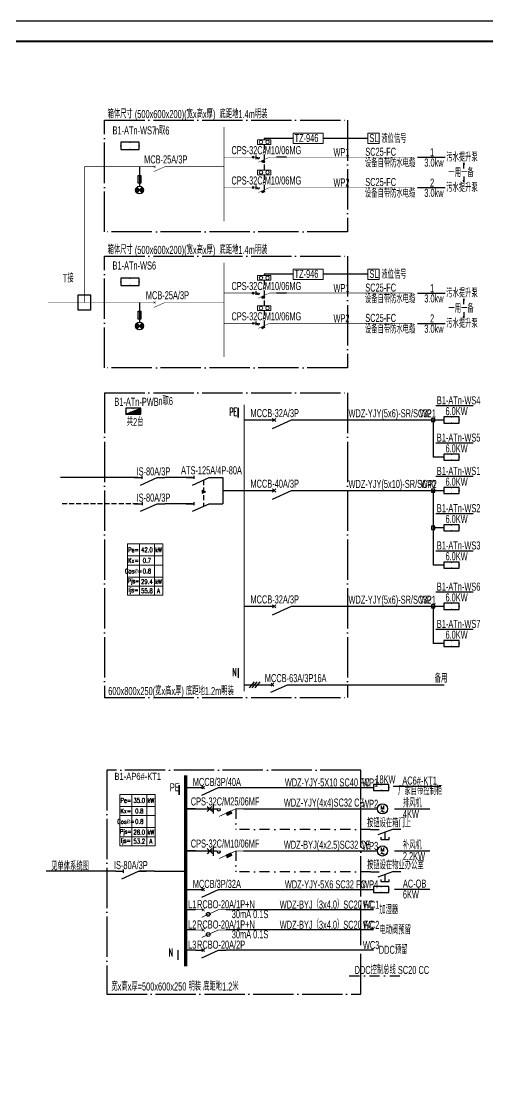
# Model space of a CAD drawing. Extents: x 776418 to 2076422, y -1170708 to 498544.
# Drawn here: x 960002 to 983115, y -482909 to -430506 of the extents above; entities that cross this region are included whole.
import ezdxf
from ezdxf.enums import TextEntityAlignment as Align

# ---------------------------------------------------------------- set-up
doc = ezdxf.new("R2010")
doc.units = 0
doc.header["$LTSCALE"] = 1000
doc.header["$MEASUREMENT"] = 0
for name, pattern in [('CONTINOUS', [0]), ('DASH', [0.35, 0.25, -0.1]), ('DASHDOT', [1, 0.5, -0.25, 0, -0.25]), ('DASHDOT2', [0.5, 0.25, -0.125, 0, -0.125]), ('DOTE', [2.42, 2, -0.2, 0.02, -0.2]), ('HIDDEN', [0.375, 0.25, -0.125])]:
    doc.linetypes.add(name, pattern=pattern)
doc.layers.get('0').update_dxf_attribs({"linetype": 'CONTINUOUS'})
doc.layers.get('Defpoints').update_dxf_attribs({"linetype": 'CONTINUOUS'})
for name, color, linetype in [('D-TEXT', 7, 'CONTINUOUS'), ('DQ', 255, 'CONTINOUS'), ('EL-SYSTEM', 1, 'CONTINUOUS'), ('ELEMENT', 3, 'CONTINUOUS'), ('EQUIP-动力', 3, 'CONTINUOUS'), ('EQUIP-箱柜', 3, 'CONTINUOUS'), ('SIG_TEXT', 7, 'CONTINUOUS'), ('TEL_TEXT', 3, 'CONTINUOUS'), ('TEL_TITLE', 7, 'CONTINUOUS'), ('WIRE', 4, 'CONTINUOUS'), ('WIRE-动力', 2, 'CONTINUOUS'), ('WIRE-照明', 1, 'CONTINUOUS'), ('WIRE-系统', 4, 'CONTINUOUS')]:
    doc.layers.add(name, color=color, linetype=linetype)
doc.layers.add('层1', color=7, linetype='CONTINUOUS', lineweight=0)
doc.styles.add('_COMPLEX', font='ROS', dxfattribs={"width": 0.6, "bigfont": 'JD'})
doc.styles.add('_HZTXT', font='txt.shx', dxfattribs={"width": 0.8, "bigfont": 'HZTXT.shx'})
doc.styles.add('_JD', font='ros.shx', dxfattribs={"width": 0.8, "bigfont": 'JD.shx'})
doc.styles.add('_TCH_LABEL', font='COMPLEX', dxfattribs={"bigfont": 'GBCBIG'})
doc.styles.add('_TEL_DIM', font='SIMPLEX', dxfattribs={"width": 0.7, "height": 3.5, "bigfont": 'HZTXT'})
doc.styles.add('DIM_FONT', font='SIMPLEX', dxfattribs={"width": 0.7, "bigfont": 'GBCBIG'})
doc.styles.get("Standard").update_dxf_attribs({"font": 'gbenor.shx', "bigfont": 'gbcbig.shx'})

# ---------------------------------------------------------------- blocks, each defined once
blk = doc.blocks.new('$element$00000525')
at = {"const_width": 0.0233}
for points in [[(0, 0), (0, -0.25)], [(-0.25, -0.2), (0, -0.75), (0, -1)], [(-0.047, -0.203), (0.047, -0.297)], [(0.047, -0.203), (-0.047, -0.297)]]:
    blk.add_lwpolyline(points, dxfattribs=at)
blk.add_circle((-0.151, -0.417), 0.0615)
at = {"flags": 9}
blk.add_attdef('S', (0, 0), '', height=0.00000667, dxfattribs=at)
blk = doc.blocks.new('M_M7')
for p, q in [((-0.25, -0.2), (0, -0.75)), ((-0.047, -0.297), (0.047, -0.203)), ((-0.047, -0.203), (0.047, -0.297))]:
    blk.add_line(p, q)
for points in [[(0, 0), (0, -0.25)], [(0, -0.75), (0, -1)]]:
    blk.add_lwpolyline(points)
at = {"width": 0.8, "flags": 9}
blk.add_attdef('S', (0.25, -0.5), '', height=0.2, dxfattribs=at)
blk = doc.blocks.new('$equip$00001413')
for p, q in [((0.75, 0.6), (-0.75, 0.6)), ((-0.75, 0.6), (-0.75, 0)), ((-0.75, 0), (0.75, 0)), ((0.75, 0), (0.75, 0.6))]:
    blk.add_line(p, q)
for p in [(-0.75, 0.3), (0, 0.6), (0, 0), (0.75, 0.3)]:
    blk.add_point(p)
at = {"style": '_TCH_LABEL', "flags": 9}
blk.add_attdef('A', (0, 0), '', height=0.00002, dxfattribs=at)
blk = doc.blocks.new('M_M8')
for p, q in [((-0.25, -0.2), (0, -0.75)), ((0.05, -0.25), (-0.05, -0.25))]:
    blk.add_line(p, q)
for points in [[(0, 0), (0, -0.25)], [(0, -0.75), (0, -1)]]:
    blk.add_lwpolyline(points)
at = {"style": 'DIM_FONT', "width": 0.8, "flags": 9}
blk.add_attdef('S', (0.25, -0.5), '', height=0.2, dxfattribs=at)
blk = doc.blocks.new('$element$00000577')
at = {"const_width": 0.0233}
for points in [[(0, 0), (0, -0.25)], [(-0.25, -0.2), (0, -0.75), (0, -1)]]:
    blk.add_lwpolyline(points, dxfattribs=at)
blk.add_arc((-0.008, -0.192), 0.0589, 81.8699, 278.1301)
at = {"flags": 9}
blk.add_attdef('S', (0, 0), '', height=0.00000667, dxfattribs=at)
blk = doc.blocks.new('$element$00000544')
for points in [[(-0.25, -0.333), (-0.324, -0.333), (-0.324, -0.617), (-0.25, -0.617)], [(0, -1), (0, -0.721), (-0.176, -0.235)], [(0, 0), (0, -0.283)], [(-0.324, -0.478), (-0.087, -0.478)]]:
    blk.add_lwpolyline(points)
at = {"flags": 9}
blk.add_attdef('S', (0, 0), '', height=0.00000667, dxfattribs=at)
blk = doc.blocks.new('$equip$00001811')
blk.add_circle((0, 0), 0.5)
for centre, radius, start, end in [((-0.07, -0.27), 0.0768, 17.2272, 184.2164), ((0.07, -0.23), 0.0769, 197.2591, 5.1179)]:
    blk.add_arc(centre, radius, start, end)
at = {"color": 7, "style": '_TEL_DIM'}
blk.add_attdef('$TEXT$', text='', height=0.4, dxfattribs=at).set_placement((0, 0.14), align=Align.MIDDLE_CENTER)
at = {"color": 7, "style": '_TEL_DIM', "flags": 1}
blk.add_attdef('A', text='', height=0.00002, dxfattribs=at).set_placement((0, 0), align=Align.MIDDLE_CENTER)
blk = doc.blocks.new('*T177')
at = {"layer": 'Defpoints', "color": 8, "linetype": 'ByBlock', "lineweight": 0, "transparency": 16777216}
for p, q in [((0, 0), (1749, 0)), ((0, 0), (0, -2550)), ((593, 0), (593, -2550)), ((1332, 0), (1332, -2550)), ((1749, 0), (1749, -2550)), ((0, -600), (1749, -600)), ((0, -1050), (1749, -1050)), ((0, -1650), (1749, -1650)), ((0, -2100), (1749, -2100)), ((0, -2550), (1749, -2550))]:
    blk.add_line(p, q, dxfattribs=at)
at = {"color": 0, "transparency": 16777216, "attachment_point": 5, "style": '_TEL_DIM'}
for s, insert, char_height, width in [('Pe=', (297, -300), 225, 593.32), ('35.0', (962, -300), 225, 738.01), ('kW', (1540, -300), 225, 417.31), ('Kx=', (297, -825), 225, 593.32), ('0.8', (962, -825), 225, 738.01), ('Cos{\\fISOCPEUR|b0|i0|c0|p34;%%C}=', (297, -1350), 225, 593.32), ('0.8', (962, -1350), 225, 738.01), ('Pjs=', (297, -1875), 210, 593.32), ('28.0', (962, -1875), 225, 738.01), ('kW', (1540, -1875), 225, 417.31), ('Ijs=', (297, -2325), 225, 593.32), ('53.2', (962, -2325), 225, 738.01), ('A', (1540, -2325), 225, 417.31)]:
    blk.add_mtext(s, dxfattribs=dict(at, insert=insert, char_height=char_height, width=width))
blk = doc.blocks.new('$element$00000596')
at = {"const_width": 0.0233}
for points in [[(0, 0), (0, -0.25)], [(-0.25, -0.2), (0, -0.75), (0, -1)]]:
    blk.add_lwpolyline(points, dxfattribs=at)
blk.add_arc((-0.008, -0.192), 0.0589, 81.8699, 278.1301)
at = {"flags": 9}
blk.add_attdef('S', (0, 0), '', height=0.00000667, dxfattribs=at)
blk = doc.blocks.new('KBO')
at = {"lineweight": 30}
for p, q in [((-1003, -47), (-1097, 47)), ((-1097, -47), (-1003, 47))]:
    blk.add_line(p, q, dxfattribs=at)
at = {"color": 2, "lineweight": 25}
blk.add_line((-921, 91), (-921, -91), dxfattribs=at)
at = {"color": 2}
for p, q in [((-644, -187), (-514, -129)), ((-641, -193), (-511, -135)), ((-638, -199), (-509, -141)), ((-636, -205), (-506, -147)), ((-633, -211), (-503, -153)), ((-630, -217), (-501, -159)), ((-628, -222), (-498, -165)), ((-625, -228), (-495, -171)), ((-623, -234), (-493, -177)), ((-620, -240), (-490, -182)), ((-617, -246), (-487, -188)), ((-615, -252), (-485, -194)), ((-612, -258), (-482, -200)), ((-609, -264), (-480, -206))]:
    blk.add_line(p, q, dxfattribs=at)
blk.add_lwpolyline([(-645, -183), (-515, -125), (-478, -210), (-608, -268)], close=True)
at = {"layer": 'ELEMENT', "xscale": 999.9899999999907, "yscale": 999.9899999999907, "zscale": 999.9899999999907, "rotation": 90}
blk.add_blockref('$element$00000596', (-1000, 0), dxfattribs=at)
blk = doc.blocks.new('$element$00000497')
at = {"const_width": 0.0233}
for points in [[(0, 0), (0, -0.25)], [(0, -1), (0, -0.75), (-0.25, -0.2)], [(-0.047, -0.297), (0.047, -0.203)], [(-0.047, -0.203), (0.047, -0.297)]]:
    blk.add_lwpolyline(points, dxfattribs=at)
at = {"flags": 9}
blk.add_attdef('S', (0, 0), '', height=0.00000667, dxfattribs=at)
blk = doc.blocks.new('*X10')
at = {"color": 0}
for p, q in [((-247, 0), (-246, 2)), ((-212, 0), (-187, 25)), ((-177, 0), (-128, 49)), ((-141, 0), (-69, 72)), ((-106, 0), (-10, 96)), ((-71, 0), (49, 120)), ((-35, 0), (108, 143)), ((0, 0), (167, 167)), ((35, 0), (226, 190)), ((71, 0), (250, 179)), ((106, 0), (250, 144)), ((141, 0), (250, 109)), ((177, 0), (250, 73)), ((212, 0), (250, 38)), ((247, 0), (250, 3))]:
    blk.add_line(p, q, dxfattribs=at)
blk = doc.blocks.new('$equip$00001425')
for p, q in [((-0.75, 0), (0.75, 0.6)), ((0.75, 0.6), (-0.75, 0.6)), ((-0.75, 0.6), (-0.75, 0)), ((-0.75, 0), (0.75, 0)), ((0.75, 0), (0.75, 0.6))]:
    blk.add_line(p, q)
for p in [(-0.75, 0.3), (0, 0.6), (0, 0), (0.75, 0.3)]:
    blk.add_point(p)
blk.add_solid([(-0.75, 0), (0.75, 0), (0.75, 0.6)])
at = {"xscale": 0.00300000000061118, "yscale": 0.00300000000061118, "zscale": 0.00300000000061118}
blk.add_blockref('*X10', (0, 0), dxfattribs=at)
at = {"style": '_TCH_LABEL', "flags": 9}
blk.add_attdef('A', (0, 0), '', height=0.00002, dxfattribs=at)
blk = doc.blocks.new('*T183')
at = {"layer": 'Defpoints', "color": 8, "linetype": 'ByBlock', "lineweight": 0, "transparency": 16777216}
for p, q in [((0, 0), (1749, 0)), ((0, 0), (0, -2550)), ((593, 0), (593, -2550)), ((1332, 0), (1332, -2550)), ((1749, 0), (1749, -2550)), ((0, -600), (1749, -600)), ((0, -1050), (1749, -1050)), ((0, -1650), (1749, -1650)), ((0, -2100), (1749, -2100)), ((0, -2550), (1749, -2550))]:
    blk.add_line(p, q, dxfattribs=at)
at = {"color": 0, "transparency": 16777216, "attachment_point": 5, "style": '_TEL_DIM'}
for s, insert, char_height, width in [('Pe=', (297, -300), 225, 593.32), ('42.0', (962, -300), 225, 738.01), ('kW', (1540, -300), 225, 417.31), ('Kx=', (297, -825), 225, 593.32), ('0.7', (962, -825), 225, 738.01), ('Cos{\\fISOCPEUR|b0|i0|c0|p34;%%C}=', (297, -1350), 225, 593.32), ('0.8', (962, -1350), 225, 738.01), ('Pjs=', (297, -1875), 210, 593.32), ('29.4', (962, -1875), 225, 738.01), ('kW', (1540, -1875), 225, 417.31), ('Ijs=', (297, -2325), 225, 593.32), ('55.8', (962, -2325), 225, 738.01), ('A', (1540, -2325), 225, 417.31)]:
    blk.add_mtext(s, dxfattribs=dict(at, insert=insert, char_height=char_height, width=width))

msp = doc.modelspace()

# ---------------------------------------------------------------- hatches: boundary and pattern name
h = msp.add_hatch()
h.set_pattern_fill('ANSI31', color=256, scale=10, style=0)
h.set_pattern_definition([(45, (769421.9901, -500322.5487), (-0.707106781, 0.707106781), [])])
h.paths.add_polyline_path([(970439, -469743), (970393, -469640), (970165, -469743), (970212, -469846)])
h = msp.add_hatch()
h.set_pattern_fill('ANSI31', color=256, scale=10, style=0)
h.set_pattern_definition([(45, (769421.9901, -502410.1831), (-0.707106781, 0.707106781), [])])
h.paths.add_polyline_path([(970439, -471830), (970393, -471727), (970165, -471830), (970212, -471934)])

# ---------------------------------------------------------------- linework, layer by layer
at = {"linetype": 'DOTE'}
for p, q in [((964132, -435418), (976162, -435418)), ((964132, -440945), (964132, -435418)), ((976162, -435418), (976162, -440945)), ((976162, -440945), (964132, -440945)), ((964132, -442149), (976162, -442149)), ((964132, -447676), (964132, -442149)), ((976162, -442149), (976162, -447676)), ((976162, -447676), (964132, -447676)), ((964132, -448924), (964130, -464010)), ((964132, -448924), (976161, -448924)), ((976161, -448923), (976160, -464010)), ((964130, -464010), (976161, -464010)), ((976817, -467611), (964238, -467611)), ((964238, -467611), (964238, -478712)), ((976817, -478712), (976817, -467611)), ((964238, -478712), (976817, -478712))]:
    msp.add_line(p, q, dxfattribs=at)
at = {"color": 1, "lineweight": 25}
for p, q in [((973148, -437247), (972644, -437247)), ((973148, -443977), (972644, -443977))]:
    msp.add_line(p, q, dxfattribs=at)
at = {"ltscale": 0.001}
for p, q in [((980539, -449555), (982385, -449555)), ((980539, -451401), (982385, -451401)), ((980538, -453053), (982385, -453053)), ((980538, -454899), (982385, -454899)), ((980538, -456746), (982385, -456746)), ((980538, -458786), (982385, -458786)), ((980538, -460632), (982385, -460632))]:
    msp.add_line(p, q, dxfattribs=at)
for p, q in [((969448, -469413), (969206, -469670)), ((969206, -469416), (969471, -469650)), ((969448, -471500, 0), (969206, -471758, 0)), ((969206, -471504, 0), (969471, -471737, 0))]:
    msp.add_line(p, q)
at = {"linetype": 'DASHDOT'}
for p, q in [((970631, -469520), (970631, -470563, 0)), ((977309, -470563), (970631, -470563, 0)), ((970631, -471608, 0), (970631, -472651, 0)), ((977309, -472651, 0), (970631, -472651, 0))]:
    msp.add_line(p, q, dxfattribs=at)
at = {"lineweight": 0}
for points in [[(977176, -436062), (977727, -436062), (977727, -436569), (977176, -436569)], [(977176, -442793), (977727, -442793), (977727, -443299), (977176, -443299)]]:
    msp.add_lwpolyline(points, close=True, dxfattribs=at)
at = {"linetype": 'Continuous', "const_width": 72.9}
for points in [[(970752, -449661), (970752, -450158)], [(970752, -449661), (970752, -450158)], [(970757, -462547), (970757, -463044)], [(970757, -462547), (970757, -463044)], [(967828, -468349), (967828, -468846)], [(967770, -476530), (967770, -477027)]]:
    msp.add_lwpolyline(points, dxfattribs=at)
msp.add_lwpolyline([(970212, -469846), (970439, -469743), (970393, -469640), (970165, -469743)], close=True)
at = {"elevation": 0}
msp.add_lwpolyline([(970212, -471934), (970439, -471830), (970393, -471727), (970165, -471830)], close=True, dxfattribs=at)
at = {"layer": 'D-TEXT'}
for p, q in [((979623, -437248), (981002, -437248)), ((981932, -437799), (981932, -437532)), ((981932, -438462), (981916, -438390)), ((981932, -438195), (981932, -438462)), ((981934, -438462), (981949, -438390)), ((979623, -438748), (981002, -438748)), ((979623, -443978), (981002, -443978)), ((981932, -444529), (981932, -444262)), ((981932, -445193), (981916, -445121)), ((981932, -444926), (981932, -445193)), ((981934, -445193), (981949, -445120)), ((979623, -445478), (981002, -445478)), ((978497, -469531), (980244, -469531)), ((978497, -471619, 0), (980244, -471619, 0)), ((978497, -473517), (980244, -473517))]:
    msp.add_line(p, q, dxfattribs=at)
msp.add_lwpolyline([(961756, -443554, 0, 0, 0), (962693, -443554, 0, 0, 0), (962998, -444177, 80, 0, 0), (963129, -444446, 0, 0, 0)], format="xyseb", dxfattribs=at)
at = {"layer": 'EL-SYSTEM'}
msp.add_lwpolyline([(962820, -444066), (963439, -444066), (963439, -444827), (962820, -444827)], close=True, dxfattribs=at)
at = {"layer": 'SIG_TEXT'}
msp.add_line((978428, -468413, 0), (980791, -468413, 0), dxfattribs=at)
at = {"layer": 'TEL_TITLE'}
msp.add_lwpolyline([(908431, -489906), (1013531, -489906), (1013531, -430506), (908431, -430506)], close=True, dxfattribs=at)
at = {"layer": 'TEL_TITLE', "const_width": 100}
msp.add_lwpolyline([(910931, -488906), (1012531, -488906), (1012531, -431506), (910931, -431506)], close=True, dxfattribs=at)
at = {"layer": 'WIRE', "color": 7, "linetype": 'DASHDOT'}
msp.add_lwpolyline([(976254, -477801), (979182, -477801)], dxfattribs=at)
at = {"layer": 'WIRE-动力'}
for p, q in [((971541, -463234), (971293, -463528)), ((971681, -463234), (971433, -463528)), ((971821, -463234), (971573, -463528))]:
    msp.add_line(p, q, dxfattribs=at)
at = {"layer": 'WIRE-照明', "linetype": 'Continuous'}
for p, q in [((971048, -450266), (972108, -450266)), ((980491, -450188), (980331, -450188)), ((980331, -450188), (980331, -450348)), ((980331, -450348), (980491, -450348)), ((980410, -450266), (980410, -452112)), ((980491, -450348), (980491, -450188)), ((980941, -452112), (980410, -452112)), ((969983, -453764), (971048, -453764)), ((971048, -453764), (972108, -453764)), ((980491, -453686), (980331, -453686)), ((980331, -453686), (980331, -453846)), ((980409, -453764), (980409, -457457)), ((980491, -453846), (980491, -453686)), ((980331, -453846), (980491, -453846)), ((980491, -455532), (980331, -455532)), ((980331, -455532), (980331, -455692)), ((980331, -455692), (980491, -455692)), ((980941, -455610), (980409, -455610)), ((980491, -455692), (980491, -455532)), ((980941, -457457), (980409, -457457)), ((971048, -459497), (972108, -459497)), ((980490, -459419), (980330, -459419)), ((980330, -459419), (980330, -459579)), ((980409, -459497), (980409, -461343)), ((980490, -459579), (980490, -459419)), ((980330, -459579), (980490, -459579)), ((980941, -461343), (980409, -461343)), ((969507, -469306), (969507, -469765)), ((968144, -469531), (969675, -469531)), ((968144, -469531), (969675, -469531)), ((968144, -471619, 0), (969675, -471619, 0)), ((968144, -471619, 0), (969675, -471619, 0)), ((969507, -471394, 0), (969507, -471853, 0)), ((964685, -472619, 0), (961235, -472619, 0)), ((966614, -472619, 0), (965855, -472619, 0))]:
    msp.add_line(p, q, dxfattribs=at)
at = {"layer": 'WIRE-照明'}
for p, q in [((973439, -450266), (980941, -450266)), ((965782, -453114), (961949, -453114)), ((968478, -453114), (967111, -453114)), ((969687, -453114), (969983, -453114)), ((969983, -453114), (969983, -454413)), ((968968, -453750), (968968, -453897)), ((968968, -453750), (969127, -453823)), ((973439, -453764), (980941, -453764)), ((968968, -453897), (969127, -453823)), ((968483, -454413), (967115, -454413)), ((969681, -454413), (969983, -454413)), ((973439, -459497), (980941, -459497)), ((971043, -463381), (972447, -463381)), ((973385, -463381), (980950, -463381)), ((968144, -468475), (968987, -468475)), ((970112, -468475), (977454, -468475)), ((968644, -469531, 0), (968144, -469531)), ((971006, -469531), (977649, -469531)), ((968644, -471619, 0), (968144, -471619, 0)), ((971006, -471619, 0), (977649, -471619, 0)), ((971006, -471619, 0), (977649, -471619, 0)), ((966614, -472619, 0), (968144, -472619, 0)), ((968144, -473525), (968987, -473525)), ((970112, -473525), (977454, -473525)), ((968644, -474531, 0), (968144, -474531)), ((977454, -474531), (970144, -474531)), ((968644, -475531, 0), (968144, -475531)), ((977454, -475531), (970144, -475531)), ((968644, -476531, 0), (968144, -476531)), ((977454, -476531), (970144, -476531))]:
    msp.add_line(p, q, dxfattribs=at)
at = {"layer": 'WIRE-照明', "linetype": 'HIDDEN'}
msp.add_line((969029, -453242), (969029, -454541), dxfattribs=at)
at = {"layer": 'WIRE-照明', "linetype": 'DASH'}
msp.add_line((965782, -454413), (961949, -454413), dxfattribs=at)
at = {"layer": 'WIRE-照明'}
for points, const_width in [([(970053, -435745), (970053, -440417)], 36), ([(970053, -442475), (970053, -447148)], 36), ([(971048, -449506), (971048, -463717)], 36), ([(968144, -467863), (968144, -477335)], 160)]:
    msp.add_lwpolyline(points, dxfattribs=dict(at, const_width=const_width))
at = {"layer": 'WIRE-系统', "const_width": 23.3}
for points in [[(970053, -437247), (971553, -437247)], [(972553, -437247), (976162, -437247)], [(976162, -437247), (979358, -437247)], [(963129, -437716), (966364, -437716)], [(963129, -444446), (963129, -437716)], [(963129, -437716), (966364, -437716)], [(967364, -437716), (970053, -437716)], [(970053, -438747), (971553, -438747)], [(972553, -438747), (976162, -438747)], [(976162, -438747), (979358, -438747)], [(970053, -443977), (971553, -443977)], [(972553, -443977), (976162, -443977)], [(976162, -443977), (979358, -443977)], [(961332, -444446), (966364, -444446)], [(967364, -444446), (970053, -444446)], [(970053, -445477), (971553, -445477)], [(972553, -445477), (976162, -445477)], [(976162, -445477), (979358, -445477)]]:
    msp.add_lwpolyline(points, dxfattribs=at)
at = {"layer": '层1', "color": 4, "linetype": 'DASHDOT2', "lineweight": -3, "ltscale": 500}
for p, q in [((973469, -436314), (972038, -436314)), ((977176, -436316), (974960, -436315)), ((973469, -443045), (972038, -443044)), ((977176, -443046), (974960, -443045))]:
    msp.add_line(p, q, dxfattribs=at)
at = {"layer": '层1', "color": 4, "linetype": 'DASHDOT2', "lineweight": -3}
for p, q in [((972038, -436314), (972038, -436382)), ((972038, -436613), (972037, -437882)), ((972038, -438113), (972037, -438873)), ((972038, -443044), (972038, -443113)), ((972038, -443344), (972037, -444613)), ((972038, -444844), (972037, -445603))]:
    msp.add_line(p, q, dxfattribs=at)
at = {"layer": '层1', "color": 4, "lineweight": -3}
for p, q in [((981932, -437532), (981916, -437604)), ((981934, -437532), (981949, -437604)), ((981932, -444262), (981916, -444334)), ((981934, -444262), (981949, -444334))]:
    msp.add_line(p, q, dxfattribs=at)
at = {"layer": '层1', "color": 4, "linetype": 'Continuous', "lineweight": 30}
for p, q in [((965863, -437722), (965863, -438684)), ((965863, -444452), (965863, -445415))]:
    msp.add_line(p, q, dxfattribs=at)
at = {"layer": '层1', "color": 7, "linetype": 'Continuous', "lineweight": -3}
for p, q in [((965714, -438755), (965714, -438997)), ((965734, -438734), (965734, -439019)), ((965754, -438756), (965754, -438996)), ((965774, -438778), (965774, -438974)), ((965794, -438800), (965794, -438952)), ((965814, -438822), (965814, -438930)), ((965834, -438844), (965834, -438908)), ((965854, -438866), (965854, -438886)), ((965872, -438866), (965872, -438886)), ((965892, -438844), (965892, -438908)), ((965912, -438822), (965912, -438930)), ((965932, -438800), (965932, -438952)), ((965952, -438778), (965952, -438974)), ((965972, -438756), (965972, -438996)), ((965992, -438734), (965992, -439019)), ((966012, -438755), (966012, -438997)), ((966032, -438785), (966032, -438967)), ((966052, -438843), (966052, -438910)), ((965714, -445486), (965714, -445728)), ((965734, -445464), (965734, -445749)), ((965754, -445486), (965754, -445727)), ((965774, -445508), (965774, -445705)), ((965794, -445531), (965794, -445683)), ((965814, -445553), (965814, -445661)), ((965834, -445575), (965834, -445639)), ((965854, -445597), (965854, -445617)), ((965872, -445597), (965872, -445617)), ((965892, -445575), (965892, -445639)), ((965912, -445553), (965912, -445661)), ((965932, -445531), (965932, -445683)), ((965952, -445508), (965952, -445705)), ((965972, -445486), (965972, -445727)), ((965992, -445464), (965992, -445749)), ((966012, -445486), (966012, -445728)), ((966032, -445516), (966032, -445698)), ((966052, -445573), (966052, -445640))]:
    msp.add_line(p, q, dxfattribs=at)
at = {"layer": '层1', "color": 4, "linetype": 'Continuous', "lineweight": -3}
for p, q in [((965992, -439019), (965734, -438734)), ((965734, -439019), (965992, -438734)), ((965992, -445749), (965734, -445464)), ((965734, -445749), (965992, -445464))]:
    msp.add_line(p, q, dxfattribs=at)
at = {"layer": '层1', "color": 2, "linetype": 'Continuous', "lineweight": 15}
for points in [[(971713, -436613), (972363, -436613), (972363, -436382), (971713, -436382)], [(971713, -438113), (972363, -438113), (972363, -437882), (971713, -437882)], [(971713, -443344), (972363, -443344), (972363, -443113), (971713, -443113)], [(971713, -444844), (972363, -444844), (972363, -444613), (971713, -444613)]]:
    msp.add_lwpolyline(points, close=True, dxfattribs=at)
at = {"layer": '层1', "color": 6, "lineweight": 15}
for points in [[(973469, -436061), (974960, -436061), (974960, -436568), (973469, -436568)], [(973469, -442792), (974960, -442792), (974960, -443298), (973469, -443298)]]:
    msp.add_lwpolyline(points, close=True, dxfattribs=at)
at = {"layer": '层1', "color": 4, "linetype": 'Continuous', "lineweight": -3}
for points in [[(965797, -438151), (965927, -438151), (965927, -438535), (965797, -438535)], [(965797, -444881), (965927, -444881), (965927, -445266), (965797, -445266)]]:
    msp.add_lwpolyline(points, close=True, dxfattribs=at)
at = {"layer": '层1', "color": 2, "linetype": 'Continuous', "lineweight": 15}
for centre in [(971877, -436499), (972200, -436497), (971877, -437999), (972200, -437997), (971877, -443229), (972200, -443227), (971877, -444729), (972200, -444727)]:
    msp.add_circle(centre, 87.9, dxfattribs=at)
at = {"layer": '层1', "color": 4, "linetype": 'Continuous', "lineweight": -3}
for centre in [(965863, -438876), (965863, -445607)]:
    msp.add_circle(centre, 192, dxfattribs=at)

# ---------------------------------------------------------------- block references
for name, p in [('*T183', (965267, -456402)), ('*T177', (964887, -468813))]:
    msp.add_blockref(name, p)
at = {"layer": 'DQ', "xscale": 1500, "yscale": 1500, "zscale": 1500, "rotation": 90}
for name, p in [('M_M8', (965611, -453114)), ('M_M8', (968187, -453114)), ('M_M8', (965618, -454413)), ('M_M8', (968181, -454413)), ('M_M7', (972072, -463381)), ('M_M8', (964685, -472619, 0))]:
    msp.add_blockref(name, p, dxfattribs=at)
at = {"layer": 'ELEMENT', "rotation": 90}
for name, p, xscale, yscale, zscale in [('$element$00000497', (966364, -437716), 1000, 1000, 1000), ('$element$00000497', (966364, -444446), 1000, 1000, 1000), ('M_M7', (972108, -450266), 1714.285714285681, 1714.285714285681, 1714.285714285681), ('M_M7', (972108, -453764), 1714.285714285681, 1714.285714285681, 1714.285714285681), ('M_M7', (972108, -459497), 1714.285714285681, 1714.285714285681, 1714.285714285681), ('M_M7', (968644, -468475, 0), 1500, 1500, 1500), ('$element$00000577', (969506, -469531), 1500, 1500, 1500), ('$element$00000577', (969506, -471619, 0), 1500, 1500, 1500), ('M_M7', (968644, -473525, 0), 1500, 1500, 1500), ('M_M7', (968644, -476531, 0), 1500, 1500, 1500)]:
    msp.add_blockref(name, p, dxfattribs=dict(at, xscale=xscale, yscale=yscale, zscale=zscale))
at = {"layer": 'EQUIP-动力', "xscale": 500, "yscale": 500, "zscale": 500}
for p in [(977899, -469531), (977899, -471619, 0)]:
    msp.add_blockref('$equip$00001811', p, dxfattribs=at).add_auto_attribs({'$TEXT$': 'M'})
at = {"layer": 'EQUIP-箱柜', "color": 1, "ltscale": 0.001, "xscale": 600, "yscale": 600, "zscale": 600}
for p in [(965394, -436867), (965394, -443598)]:
    msp.add_blockref('$equip$00001413', p, dxfattribs=at)
at = {"layer": 'EQUIP-箱柜', "xscale": 500, "yscale": 500, "zscale": 500}
for name, p in [('$equip$00001425', (965557, -449972)), ('$equip$00001413', (977829, -468627)), ('$equip$00001413', (977829, -473677))]:
    msp.add_blockref(name, p, dxfattribs=at)
at = {"layer": 'EQUIP-箱柜', "ltscale": 0.001, "xscale": 500, "yscale": 500, "zscale": 500}
for p in [(981316, -450416), (981316, -452262), (981316, -453914), (981316, -455760), (981316, -457607), (981316, -459647), (981316, -461493)]:
    msp.add_blockref('$equip$00001413', p, dxfattribs=at)
at = {"layer": 'TEL_TEXT', "ltscale": 2, "xscale": 1500, "yscale": 1500, "zscale": 1500, "rotation": 90}
for p in [(968644, -474531, 0), (968644, -475531, 0)]:
    msp.add_blockref('$element$00000525', p, dxfattribs=at)
at = {"layer": 'WIRE-系统', "xscale": 1500, "yscale": 1500, "zscale": 1500, "rotation": 90}
for p in [(977309, -470563), (977309, -472651, 0)]:
    msp.add_blockref('$element$00000544', p, dxfattribs=at)
at = {"layer": '层1', "color": 4, "lineweight": -3}
for p in [(972553, -437247), (972553, -438747), (972553, -443977), (972553, -445477)]:
    msp.add_blockref('KBO', p, dxfattribs=at)

# ---------------------------------------------------------------- texts
at = {"layer": 'D-TEXT'}
for s, style, width, p in [('箱体尺寸 (500x600x200)(宽x高x厚)  底距地1.4m明装', '_JD', 0.6, (964282, -435310)), ('B1-ATn-WS7', '_JD', 0.6, (964528, -436118)), ('n取6', '_JD', 0.6, (966628, -436127)), ('TZ-946', '_JD', 0.6, (973543, -436497)), ('SL', '_JD', 0.6, (977250, -436498)), ('液位信号', '_JD', 0.6, (977842, -436530)), ('CPS-32C/M10/06MG', '_JD', 0.6, (970417, -437099)), ('WP1', '_JD', 0.6, (975470, -437198)), ('SC25-FC', '_JD', 0.6, (977044, -437176)), ('1', '_JD', 0.6, (980254, -437205)), ('污水提升泵', '_JD', 0.6, (981054, -437458)), ('MCB-25A/3P', '_JD', 0.6, (966094, -437555)), ('设备自带防水电缆', '_JD', 0.6, (977025, -437742)), ('3.0kw', '_JD', 0.6, (979968, -437714)), ('一用一备', '_JD', 0.6, (981164, -438220)), ('CPS-32C/M10/06MG', '_JD', 0.6, (970417, -438599)), ('WP2', '_JD', 0.6, (975470, -438698)), ('SC25-FC', '_JD', 0.6, (977044, -438676)), ('2', '_JD', 0.6, (980254, -438705)), ('污水提升泵', '_JD', 0.6, (981054, -438958)), ('设备自带防水电缆', '_JD', 0.6, (977025, -439242)), ('3.0kw', '_JD', 0.6, (979968, -439214)), ('箱体尺寸 (500x600x200)(宽x高x厚)  底距地1.4m明装', '_JD', 0.6, (964282, -442040)), ('B1-ATn-WS6', '_JD', 0.6, (964528, -442812)), ('T接', '_JD', 0.6, (962064, -443444)), ('TZ-946', '_JD', 0.6, (973543, -443227)), ('SL', '_JD', 0.6, (977250, -443229)), ('液位信号', '_JD', 0.6, (977842, -443260)), ('CPS-32C/M10/06MG', '_JD', 0.6, (970417, -443829)), ('WP1', '_JD', 0.6, (975470, -443928)), ('SC25-FC', '_JD', 0.6, (977044, -443907)), ('1', '_JD', 0.6, (980254, -443935)), ('污水提升泵', '_JD', 0.6, (981054, -444189)), ('MCB-25A/3P', '_JD', 0.6, (966177, -444285)), ('设备自带防水电缆', '_JD', 0.6, (977025, -444473)), ('3.0kw', '_JD', 0.6, (979968, -444444)), ('一用一备', '_JD', 0.6, (981164, -444950)), ('CPS-32C/M10/06MG', '_JD', 0.6, (970417, -445329)), ('WP2', '_JD', 0.6, (975470, -445428)), ('SC25-FC', '_JD', 0.6, (977044, -445407)), ('2', '_JD', 0.6, (980254, -445435)), ('污水提升泵', '_JD', 0.6, (981054, -445689)), ('设备自带防水电缆', '_JD', 0.6, (977025, -445973)), ('3.0kw', '_JD', 0.6, (979968, -445944)), ('B1-ATn-WS4', '_JD', 0.6, (980590, -449492)), ('B1-ATn-PWB', '_JD', 0.6, (964617, -449565)), ('n取6', '_JD', 0.6, (966799, -449526)), ('共2台', '_JD', 0.6, (965233, -450567)), ('PE', '_HZTXT', 0.45, (970320, -450061)), ('MCCB-32A/3P', '_JD', 0.6, (971358, -450124)), ('WDZ-YJY(5x6)-SR/SC32', '_JD', 0.6, (976215, -450135)), ('WP1', '_JD', 0.6, (979749, -450142)), ('6.0KW', '_JD', 0.6, (981017, -450026)), ('B1-ATn-WS5', '_JD', 0.6, (980590, -451338)), ('6.0KW', '_JD', 0.6, (981017, -451872)), ('IS-80A/3P', '_JD', 0.6, (965718, -453013)), ('ATS-125A/4P-80A', '_JD', 0.6, (967921, -452958, -2980)), ('B1-ATn-WS1', '_JD', 0.6, (980590, -452990)), ('MCCB-40A/3P', '_JD', 0.6, (971358, -453622)), ('WDZ-YJY(5x10)-SR/SC40', '_JD', 0.6, (976215, -453634)), ('WP2', '_JD', 0.6, (979795, -453640)), ('6.0KW', '_JD', 0.6, (981017, -453524)), ('IS-80A/3P', '_JD', 0.6, (965718, -454312)), ('B1-ATn-WS2', '_JD', 0.6, (980590, -454836)), ('6.0KW', '_JD', 0.6, (981017, -455370)), ('B1-ATn-WS3', '_JD', 0.6, (980590, -456682)), ('6.0KW', '_JD', 0.6, (981017, -457216)), ('B1-ATn-WS6', '_JD', 0.6, (980590, -458723)), ('MCCB-32A/3P', '_JD', 0.6, (971358, -459355)), ('WDZ-YJY(5x6)-SR/SC32', '_JD', 0.6, (976214, -459366)), ('WP1', '_JD', 0.6, (979748, -459373)), ('6.0KW', '_JD', 0.6, (981017, -459257)), ('B1-ATn-WS7', '_JD', 0.6, (980590, -460569)), ('6.0KW', '_JD', 0.6, (981017, -461103)), ('N', '_HZTXT', 0.45, (970457, -462956)), ('MCCB-63A/3P16A', '_JD', 0.6, (972071, -463254)), ('备用', '_JD', 0.6, (980482, -463275, -124)), ('600x800x250(宽x高x厚) 底距地1.2m明装', '_JD', 0.6, (964316, -463895)), ('18KW', '_JD', 0.6, (977544, -468269)), ('AC6#-KT1', '_JD', 0.6, (978882, -468330, -124)), ('PE', '_JD', 0.6, (967366, -468664)), ('MCCB/3P/40A', '_JD', 0.6, (968503, -468399, 0)), ('WDZ-YJY-5X10 SC40 FC', '_JD', 0.6, (973062, -468422)), ('WP1', '_JD', 0.6, (976890, -468425)), ('厂家自带控制柜', '_JD', 0.6, (978672, -468836, -124)), ('CPS-32C/M25/06MF', '_JD', 0.6, (968403, -469363)), ('WDZ-YJY(4x4)SC32 CE', '_JD', 0.6, (973013, -469420)), ('WP2', '_JD', 0.6, (976890, -469481)), ('排风机', '_JD', 0.6, (978908, -469451)), ('按钮设在箱门上', '_JD', 0.6, (977131, -470439)), ('4KW', '_JD', 0.6, (978907, -469985, -124)), ('CPS-32C/M10/06MF', '_JD', 0.6, (968403, -471451, 0)), ('WDZ-BYJ(4x2.5)SC32 CE', '_JD', 0.6, (973013, -471508, 0)), ('补风机', '_JD', 0.6, (978908, -471539, 0)), ('WP3', '_JD', 0.6, (976890, -471568, 0)), ('见单体系统图', '_JD', 0.6, (961488, -472580, 0)), ('IS-80A/3P', '_JD', 0.6, (964599, -472518, 0)), ('按钮设在物业办公室', '_JD', 0.6, (977131, -472527, 0)), ('2.2KW', '_JD', 0.6, (978907, -472072, -124)), ('MCCB/3P/32A', '_JD', 0.6, (968503, -473449, 0)), ('WDZ-YJY-5X6 SC32 FC', '_JD', 0.6, (973062, -473473)), ('WP4', '_JD', 0.6, (976890, -473475)), ('AC-QB', '_JD', 0.6, (978908, -473437)), ('6KW', '_JD', 0.6, (978907, -473971, -124)), ('L1', '_JD', 0.6, (968269, -474460, 0)), ('RCBO-20A/1P+N', '_JD', 0.6, (968713, -474460, 0)), ('WDZ-BYJ（3x4.0）SC20 FC', '_JD', 0.6, (972808, -474474)), ('WC1', '_JD', 0.6, (976926, -474481)), ('30mA 0.1S', '_JD', 0.6, (970433, -474947, 0)), ('加湿器', '_JD', 0.6, (977743, -474738, -124)), ('L2', '_JD', 0.6, (968269, -475460, 0)), ('RCBO-20A/1P+N', '_JD', 0.6, (968713, -475460, 0)), ('WDZ-BYJ（3x4.0）SC20 FC', '_JD', 0.6, (972808, -475474)), ('WC2', '_JD', 0.6, (976926, -475481)), ('30mA 0.1S', '_JD', 0.6, (970433, -475947, 0)), ('电动阀预留', '_JD', 0.6, (977743, -475738, -124)), ('L3', '_JD', 0.6, (968269, -476460, 0)), ('RCBO-20A/2P', '_JD', 0.6, (968713, -476460, 0)), ('WC3', '_JD', 0.6, (976926, -476481)), ('DDC预留', '_JD', 0.6, (977715, -476713)), ('N', '_HZTXT', 0.45, (967308, -476845)), ('DDC控制总线 SC20 CC', '_JD', 0.6, (976517, -477714)), ('宽x高x厚=500x600x250 明装 底距地1.2米', '_JD', 0.6, (964470, -478533))]:
    msp.add_text(s, height=400, dxfattribs=dict(at, style=style, width=width)).set_placement(p)
at = {"layer": 'TEL_TEXT', "ltscale": 2, "style": '_COMPLEX', "width": 0.7}
msp.add_text('B1-AP6#-KT1', height=350, dxfattribs=at).set_placement((964626, -468097))

doc.saveas('drawing.dxf')
